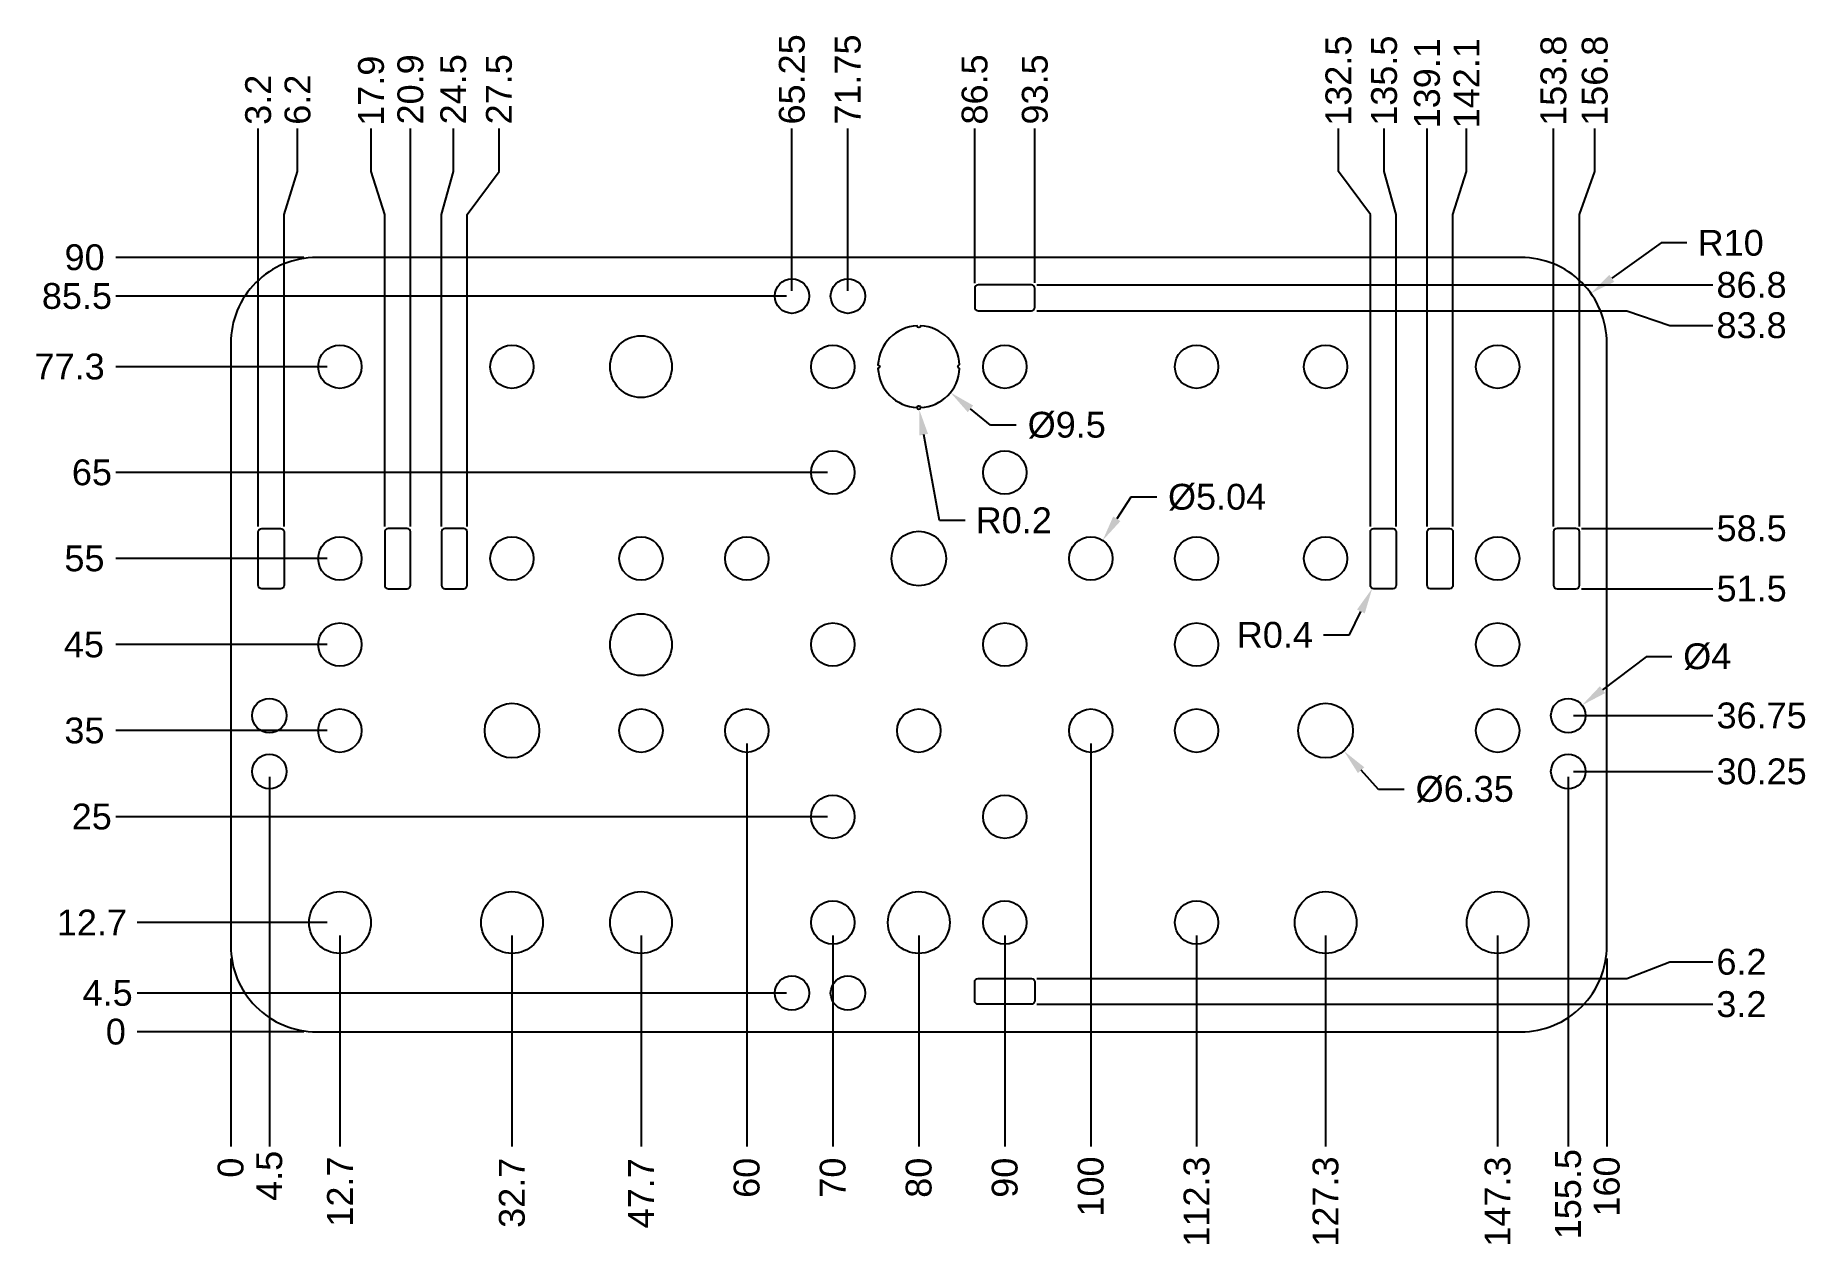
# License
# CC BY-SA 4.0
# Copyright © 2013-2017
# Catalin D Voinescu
# Model space of a CAD drawing. Header units: millimetres. Extents: x -23 to 183, y -25 to 116.
import ezdxf

# ---------------------------------------------------------------- set-up
doc = ezdxf.new("R2010")
doc.units = ezdxf.units.MM
doc.header["$PDSIZE"] = -5
doc.layers.add('Dimensions', color=7, linetype='Continuous')
doc.layers.add('Parts', color=7, linetype='Continuous')
doc.styles.get("Standard").update_dxf_attribs({"font": 'arial.ttf'})
doc.dimstyles.new('Copy of Standard', dxfattribs={"dimtxt": 3, "dimasz": 3, "dimexe": 3, "dimexo": 1.5, "dimgap": 1.5, "dimtad": 0, "dimtoh": 1, "dimdsep": 46, "dimtxsty": 'Standard', "dimcen": 0, "dimadec": 0, "dimazin": 2, "dimtfac": 1, "dimtofl": 0, "dimtmove": 0, "dimatfit": 3, "dimfxl": 1, "dimtolj": 1, "dimtzin": 0, "dimarcsym": 0})
doc.dimstyles.new('ISO-25', dxfattribs={"dimtxt": 3, "dimasz": 2.5, "dimexe": 1.25, "dimexo": 0.625, "dimtad": 0, "dimdsep": 46, "dimtxsty": 'Standard', "dimcen": 2.5, "dimadec": 0, "dimazin": 0, "dimtfac": 1, "dimtmove": 0, "dimatfit": 3, "dimfxl": 1, "dimarcsym": 0})

# ---------------------------------------------------------------- blocks, each defined once
blk = doc.blocks.new('*D37')
at = {"layer": 'Defpoints', "color": 0}
for p in [(0, 10), (0, 0), (0, -13.32)]:
    blk.add_point(p, dxfattribs=at)
at = {"layer": 'Dimensions', "color": 0, "lineweight": -2}
blk.add_line((0, 8.5), (0, -13.32), dxfattribs=at)
at = {"layer": 'Dimensions', "color": 0, "insert": (0, -15.79), "char_height": 3, "attachment_point": 5, "rotation": 90}
blk.add_mtext('\\A1;0', dxfattribs=at)
blk = doc.blocks.new('*D38')
at = {"layer": 'Defpoints', "color": 0}
for p in [(12.7, 12.7), (0, 0), (12.7, -13.32)]:
    blk.add_point(p, dxfattribs=at)
at = {"layer": 'Dimensions', "color": 0, "lineweight": -2}
blk.add_line((12.7, 11.2), (12.7, -13.32), dxfattribs=at)
at = {"layer": 'Dimensions', "color": 0, "insert": (12.7, -18.57), "char_height": 3, "attachment_point": 5, "rotation": 90}
blk.add_mtext('\\A1;12.7', dxfattribs=at)
blk = doc.blocks.new('*D39')
at = {"layer": 'Defpoints', "color": 0}
for p in [(32.7, 12.7), (0, 0), (32.7, -13.32)]:
    blk.add_point(p, dxfattribs=at)
at = {"layer": 'Dimensions', "color": 0, "lineweight": -2}
blk.add_line((32.7, 11.2), (32.7, -13.32), dxfattribs=at)
at = {"layer": 'Dimensions', "color": 0, "insert": (32.7, -18.71), "char_height": 3, "attachment_point": 5, "rotation": 90}
blk.add_mtext('\\A1;32.7', dxfattribs=at)
blk = doc.blocks.new('*D40')
at = {"layer": 'Defpoints', "color": 0}
for p in [(47.7, 12.7), (0, 0), (47.7, -13.32)]:
    blk.add_point(p, dxfattribs=at)
at = {"layer": 'Dimensions', "color": 0, "lineweight": -2}
blk.add_line((47.7, 11.2), (47.7, -13.32), dxfattribs=at)
at = {"layer": 'Dimensions', "color": 0, "insert": (47.7, -18.77), "char_height": 3, "attachment_point": 5, "rotation": 90}
blk.add_mtext('\\A1;47.7', dxfattribs=at)
blk = doc.blocks.new('*D41')
at = {"layer": 'Defpoints', "color": 0}
for p in [(60, 35), (0, 0), (60, -13.32)]:
    blk.add_point(p, dxfattribs=at)
at = {"layer": 'Dimensions', "color": 0, "lineweight": -2}
blk.add_line((60, 33.5), (60, -13.32), dxfattribs=at)
at = {"layer": 'Dimensions', "color": 0, "insert": (60, -16.97), "char_height": 3, "attachment_point": 5, "rotation": 90}
blk.add_mtext('\\A1;60', dxfattribs=at)
blk = doc.blocks.new('*D42')
at = {"layer": 'Defpoints', "color": 0}
for p in [(70, 12.7), (0, 0), (70, -13.32)]:
    blk.add_point(p, dxfattribs=at)
at = {"layer": 'Dimensions', "color": 0, "lineweight": -2}
blk.add_line((70, 11.2), (70, -13.32), dxfattribs=at)
at = {"layer": 'Dimensions', "color": 0, "insert": (70, -16.95), "char_height": 3, "attachment_point": 5, "rotation": 90}
blk.add_mtext('\\A1;70', dxfattribs=at)
blk = doc.blocks.new('*D43')
at = {"layer": 'Defpoints', "color": 0}
for p in [(80, 12.7), (0, 0), (80, -13.32)]:
    blk.add_point(p, dxfattribs=at)
at = {"layer": 'Dimensions', "color": 0, "lineweight": -2}
blk.add_line((80, 11.2), (80, -13.32), dxfattribs=at)
at = {"layer": 'Dimensions', "color": 0, "insert": (80, -16.96), "char_height": 3, "attachment_point": 5, "rotation": 90}
blk.add_mtext('\\A1;80', dxfattribs=at)
blk = doc.blocks.new('*D44')
at = {"layer": 'Defpoints', "color": 0}
for p in [(90, 12.7), (0, 0), (90, -13.32)]:
    blk.add_point(p, dxfattribs=at)
at = {"layer": 'Dimensions', "color": 0, "lineweight": -2}
blk.add_line((90, 11.2), (90, -13.32), dxfattribs=at)
at = {"layer": 'Dimensions', "color": 0, "insert": (90, -16.96), "char_height": 3, "attachment_point": 5, "rotation": 90}
blk.add_mtext('\\A1;90', dxfattribs=at)
blk = doc.blocks.new('*D45')
at = {"layer": 'Defpoints', "color": 0}
for p in [(112.3, 12.7), (0, 0), (112.3, -13.32)]:
    blk.add_point(p, dxfattribs=at)
at = {"layer": 'Dimensions', "color": 0, "lineweight": -2}
blk.add_line((112.3, 11.2), (112.3, -13.32), dxfattribs=at)
at = {"layer": 'Dimensions', "color": 0, "insert": (112.3, -19.73), "char_height": 3, "attachment_point": 5, "rotation": 90}
blk.add_mtext('\\A1;112.3', dxfattribs=at)
blk = doc.blocks.new('*D46')
at = {"layer": 'Defpoints', "color": 0}
for p in [(127.3, 12.7), (0, 0), (127.3, -13.32)]:
    blk.add_point(p, dxfattribs=at)
at = {"layer": 'Dimensions', "color": 0, "lineweight": -2}
blk.add_line((127.3, 11.2), (127.3, -13.32), dxfattribs=at)
at = {"layer": 'Dimensions', "color": 0, "insert": (127.3, -19.73), "char_height": 3, "attachment_point": 5, "rotation": 90}
blk.add_mtext('\\A1;127.3', dxfattribs=at)
blk = doc.blocks.new('*D47')
at = {"layer": 'Defpoints', "color": 0}
for p in [(147.3, 12.7), (0, 0), (147.3, -13.32)]:
    blk.add_point(p, dxfattribs=at)
at = {"layer": 'Dimensions', "color": 0, "lineweight": -2}
blk.add_line((147.3, 11.2), (147.3, -13.32), dxfattribs=at)
at = {"layer": 'Dimensions', "color": 0, "insert": (147.3, -19.73), "char_height": 3, "attachment_point": 5, "rotation": 90}
blk.add_mtext('\\A1;147.3', dxfattribs=at)
blk = doc.blocks.new('*D48')
at = {"layer": 'Defpoints', "color": 0}
for p in [(100, 35), (0, 0), (100, -13.32)]:
    blk.add_point(p, dxfattribs=at)
at = {"layer": 'Dimensions', "color": 0, "lineweight": -2}
blk.add_line((100, 33.5), (100, -13.32), dxfattribs=at)
at = {"layer": 'Dimensions', "color": 0, "insert": (100, -17.98), "char_height": 3, "attachment_point": 5, "rotation": 90}
blk.add_mtext('\\A1;100', dxfattribs=at)
blk = doc.blocks.new('*D49')
at = {"layer": 'Defpoints', "color": 0}
for p in [(160, 10), (0, 0), (160, -13.32)]:
    blk.add_point(p, dxfattribs=at)
at = {"layer": 'Dimensions', "color": 0, "lineweight": -2}
blk.add_line((160, 8.5), (160, -13.32), dxfattribs=at)
at = {"layer": 'Dimensions', "color": 0, "insert": (160, -17.98), "char_height": 3, "attachment_point": 5, "rotation": 90}
blk.add_mtext('\\A1;160', dxfattribs=at)
blk = doc.blocks.new('*D50')
at = {"layer": 'Defpoints', "color": 0}
for p in [(-13.35, 90), (10, 90), (0, 0)]:
    blk.add_point(p, dxfattribs=at)
at = {"layer": 'Dimensions', "color": 0, "lineweight": -2}
blk.add_line((8.5, 90), (-13.35, 90), dxfattribs=at)
at = {"layer": 'Dimensions', "color": 0, "insert": (-16.99, 90), "char_height": 3, "attachment_point": 5}
blk.add_mtext('\\A1;90', dxfattribs=at)
blk = doc.blocks.new('*D51')
at = {"layer": 'Defpoints', "color": 0}
for p in [(-13.35, 77.3), (12.7, 77.3), (0, 0)]:
    blk.add_point(p, dxfattribs=at)
at = {"layer": 'Dimensions', "color": 0, "lineweight": -2}
blk.add_line((11.2, 77.3), (-13.35, 77.3), dxfattribs=at)
at = {"layer": 'Dimensions', "color": 0, "insert": (-18.73, 77.3), "char_height": 3, "attachment_point": 5}
blk.add_mtext('\\A1;77.3', dxfattribs=at)
blk = doc.blocks.new('*D52')
at = {"layer": 'Defpoints', "color": 0}
for p in [(-13.35, 55), (12.7, 55), (0, 0)]:
    blk.add_point(p, dxfattribs=at)
at = {"layer": 'Dimensions', "color": 0, "lineweight": -2}
blk.add_line((11.2, 55), (-13.35, 55), dxfattribs=at)
at = {"layer": 'Dimensions', "color": 0, "insert": (-17.01, 55), "char_height": 3, "attachment_point": 5}
blk.add_mtext('\\A1;55', dxfattribs=at)
blk = doc.blocks.new('*D53')
at = {"layer": 'Defpoints', "color": 0}
for p in [(-13.35, 45), (12.7, 45), (0, 0)]:
    blk.add_point(p, dxfattribs=at)
at = {"layer": 'Dimensions', "color": 0, "lineweight": -2}
blk.add_line((11.2, 45), (-13.35, 45), dxfattribs=at)
at = {"layer": 'Dimensions', "color": 0, "insert": (-17.07, 45), "char_height": 3, "attachment_point": 5}
blk.add_mtext('\\A1;45', dxfattribs=at)
blk = doc.blocks.new('*D54')
at = {"layer": 'Defpoints', "color": 0}
for p in [(-13.35, 35), (12.7, 35), (0, 0)]:
    blk.add_point(p, dxfattribs=at)
at = {"layer": 'Dimensions', "color": 0, "lineweight": -2}
blk.add_line((11.2, 35), (-13.35, 35), dxfattribs=at)
at = {"layer": 'Dimensions', "color": 0, "insert": (-17.01, 35), "char_height": 3, "attachment_point": 5}
blk.add_mtext('\\A1;35', dxfattribs=at)
blk = doc.blocks.new('*D55')
at = {"layer": 'Defpoints', "color": 0}
for p in [(-10.89, 12.7), (12.7, 12.7), (0, 0)]:
    blk.add_point(p, dxfattribs=at)
at = {"layer": 'Dimensions', "color": 0, "lineweight": -2}
blk.add_line((11.2, 12.7), (-10.89, 12.7), dxfattribs=at)
at = {"layer": 'Dimensions', "color": 0, "insert": (-16.14, 12.7), "char_height": 3, "attachment_point": 5}
blk.add_mtext('\\A1;12.7', dxfattribs=at)
blk = doc.blocks.new('*D56')
at = {"layer": 'Defpoints', "color": 0}
for p in [(-10.89, 0), (0, 0), (10, 0)]:
    blk.add_point(p, dxfattribs=at)
at = {"layer": 'Dimensions', "color": 0, "lineweight": -2}
blk.add_line((8.5, 0), (-10.89, 0), dxfattribs=at)
at = {"layer": 'Dimensions', "color": 0, "insert": (-13.36, 0), "char_height": 3, "attachment_point": 5}
blk.add_mtext('\\A1;0', dxfattribs=at)
blk = doc.blocks.new('*D60')
at = {"layer": 'Defpoints', "color": 0}
for p in [(158.6, 104.99), (156.8, 58.1), (0, 0)]:
    blk.add_point(p, dxfattribs=at)
at = {"layer": 'Dimensions', "color": 0, "lineweight": -2}
for p, q in [((158.6, 99.99), (158.6, 104.99)), ((156.8, 94.99), (158.6, 99.99)), ((156.8, 58.72), (156.8, 94.99))]:
    blk.add_line(p, q, dxfattribs=at)
at = {"layer": 'Dimensions', "color": 0, "insert": (158.6, 110.53), "char_height": 3, "attachment_point": 5, "rotation": 90}
blk.add_mtext('156.8', dxfattribs=at)
blk = doc.blocks.new('*D61')
at = {"layer": 'Defpoints', "color": 0}
for p in [(153.8, 104.99), (153.8, 58.1), (0, 0)]:
    blk.add_point(p, dxfattribs=at)
at = {"layer": 'Dimensions', "color": 0, "lineweight": -2}
blk.add_line((153.8, 58.72), (153.8, 104.99), dxfattribs=at)
at = {"layer": 'Dimensions', "color": 0, "insert": (153.8, 110.53), "char_height": 3, "attachment_point": 5, "rotation": 90}
blk.add_mtext('153.8', dxfattribs=at)
blk = doc.blocks.new('*D66')
at = {"layer": 'Defpoints', "color": 0}
for p in [(3.2, 104.99), (3.2, 58.1), (0, 0)]:
    blk.add_point(p, dxfattribs=at)
at = {"layer": 'Dimensions', "color": 0, "lineweight": -2}
blk.add_line((3.2, 58.72), (3.2, 104.99), dxfattribs=at)
at = {"layer": 'Dimensions', "color": 0, "insert": (3.2, 108.32), "char_height": 3, "attachment_point": 5, "rotation": 90}
blk.add_mtext('3.2', dxfattribs=at)
blk = doc.blocks.new('*D67')
at = {"layer": 'Defpoints', "color": 0}
for p in [(7.78, 104.99), (6.2, 58.1), (0, 0)]:
    blk.add_point(p, dxfattribs=at)
at = {"layer": 'Dimensions', "color": 0, "lineweight": -2}
for p, q in [((7.78, 99.99), (7.78, 104.99)), ((6.2, 94.99), (7.78, 99.99)), ((6.2, 58.72), (6.2, 94.99))]:
    blk.add_line(p, q, dxfattribs=at)
at = {"layer": 'Dimensions', "color": 0, "insert": (7.78, 108.33), "char_height": 3, "attachment_point": 5, "rotation": 90}
blk.add_mtext('6.2', dxfattribs=at)
blk = doc.blocks.new('*D68')
at = {"layer": 'Defpoints', "color": 0}
for p in [(16.33, 104.99), (17.9, 58.1), (0, 0)]:
    blk.add_point(p, dxfattribs=at)
at = {"layer": 'Dimensions', "color": 0, "lineweight": -2}
for p, q in [((16.33, 99.99), (16.33, 104.99)), ((17.9, 94.99), (16.33, 99.99)), ((17.9, 58.72), (17.9, 94.99))]:
    blk.add_line(p, q, dxfattribs=at)
at = {"layer": 'Dimensions', "color": 0, "insert": (16.33, 109.37), "char_height": 3, "attachment_point": 5, "rotation": 90}
blk.add_mtext('17.9', dxfattribs=at)
blk = doc.blocks.new('*D69')
at = {"layer": 'Defpoints', "color": 0}
for p in [(20.9, 104.99), (20.9, 58.1), (0, 0)]:
    blk.add_point(p, dxfattribs=at)
at = {"layer": 'Dimensions', "color": 0, "lineweight": -2}
blk.add_line((20.9, 58.73), (20.9, 104.99), dxfattribs=at)
at = {"layer": 'Dimensions', "color": 0, "insert": (20.9, 109.53), "char_height": 3, "attachment_point": 5, "rotation": 90}
blk.add_mtext('20.9', dxfattribs=at)
blk = doc.blocks.new('*D70')
at = {"layer": 'Defpoints', "color": 0}
for p in [(25.89, 104.99), (24.5, 58.1), (0, 0)]:
    blk.add_point(p, dxfattribs=at)
at = {"layer": 'Dimensions', "color": 0, "lineweight": -2}
for p, q in [((25.89, 99.99), (25.89, 104.99)), ((24.5, 94.99), (25.89, 99.99)), ((24.5, 58.73), (24.5, 94.99))]:
    blk.add_line(p, q, dxfattribs=at)
at = {"layer": 'Dimensions', "color": 0, "insert": (25.89, 109.54), "char_height": 3, "attachment_point": 5, "rotation": 90}
blk.add_mtext('24.5', dxfattribs=at)
blk = doc.blocks.new('*D71')
at = {"layer": 'Defpoints', "color": 0}
for p in [(31.2, 104.99), (27.5, 58.1), (0, 0)]:
    blk.add_point(p, dxfattribs=at)
at = {"layer": 'Dimensions', "color": 0, "lineweight": -2}
for p, q in [((31.2, 99.99), (31.2, 104.99)), ((27.5, 94.99), (31.2, 99.99)), ((27.5, 58.72), (27.5, 94.99))]:
    blk.add_line(p, q, dxfattribs=at)
at = {"layer": 'Dimensions', "color": 0, "insert": (31.2, 109.54), "char_height": 3, "attachment_point": 5, "rotation": 90}
blk.add_mtext('27.5', dxfattribs=at)
blk = doc.blocks.new('*D72')
at = {"layer": 'Defpoints', "color": 0}
for p in [(-13.35, 65), (70, 65), (0, 0)]:
    blk.add_point(p, dxfattribs=at)
at = {"layer": 'Dimensions', "color": 0, "lineweight": -2}
blk.add_line((69.38, 65), (-13.35, 65), dxfattribs=at)
at = {"layer": 'Dimensions', "color": 0, "insert": (-16.14, 65), "char_height": 3, "attachment_point": 5}
blk.add_mtext('65', dxfattribs=at)
blk = doc.blocks.new('*D73')
at = {"layer": 'Defpoints', "color": 0}
for p in [(-13.35, 25), (70, 25), (0, 0)]:
    blk.add_point(p, dxfattribs=at)
at = {"layer": 'Dimensions', "color": 0, "lineweight": -2}
blk.add_line((69.38, 25), (-13.35, 25), dxfattribs=at)
at = {"layer": 'Dimensions', "color": 0, "insert": (-16.16, 25), "char_height": 3, "attachment_point": 5}
blk.add_mtext('25', dxfattribs=at)
blk = doc.blocks.new('*D74')
at = {"layer": 'Defpoints', "color": 0}
for p in [(156.4, 58.5), (172.3, 58.5), (0, 0)]:
    blk.add_point(p, dxfattribs=at)
at = {"layer": 'Dimensions', "color": 0, "lineweight": -2}
blk.add_line((157.03, 58.5), (172.3, 58.5), dxfattribs=at)
at = {"layer": 'Dimensions', "color": 0, "insert": (176.83, 58.5), "char_height": 3, "attachment_point": 5}
blk.add_mtext('58.5', dxfattribs=at)
blk = doc.blocks.new('*D75')
at = {"layer": 'Defpoints', "color": 0}
for p in [(156.4, 51.5), (172.3, 51.5), (0, 0)]:
    blk.add_point(p, dxfattribs=at)
at = {"layer": 'Dimensions', "color": 0, "lineweight": -2}
blk.add_line((157.03, 51.5), (172.3, 51.5), dxfattribs=at)
at = {"layer": 'Dimensions', "color": 0, "insert": (176.83, 51.5), "char_height": 3, "attachment_point": 5}
blk.add_mtext('51.5', dxfattribs=at)
blk = doc.blocks.new('*D76')
at = {"layer": 'Defpoints', "color": 0}
for p in [(155.5, 36.75), (172.3, 36.75), (0, 0)]:
    blk.add_point(p, dxfattribs=at)
at = {"layer": 'Dimensions', "color": 0, "lineweight": -2}
blk.add_line((156.12, 36.75), (172.3, 36.75), dxfattribs=at)
at = {"layer": 'Dimensions', "color": 0, "insert": (177.99, 36.75), "char_height": 3, "attachment_point": 5}
blk.add_mtext('36.75', dxfattribs=at)
blk = doc.blocks.new('*D77')
at = {"layer": 'Defpoints', "color": 0}
for p in [(155.5, 30.25), (172.3, 30.25), (0, 0)]:
    blk.add_point(p, dxfattribs=at)
at = {"layer": 'Dimensions', "color": 0, "lineweight": -2}
blk.add_line((156.12, 30.25), (172.3, 30.25), dxfattribs=at)
at = {"layer": 'Dimensions', "color": 0, "insert": (177.99, 30.25), "char_height": 3, "attachment_point": 5}
blk.add_mtext('30.25', dxfattribs=at)
blk = doc.blocks.new('*D78')
at = {"layer": 'Defpoints', "color": 0}
for p in [(65.25, 104.99), (65.25, 85.5), (0, 0)]:
    blk.add_point(p, dxfattribs=at)
at = {"layer": 'Dimensions', "color": 0, "lineweight": -2}
blk.add_line((65.25, 86.12), (65.25, 104.99), dxfattribs=at)
at = {"layer": 'Dimensions', "color": 0, "insert": (65.25, 110.69), "char_height": 3, "attachment_point": 5, "rotation": 90}
blk.add_mtext('65.25', dxfattribs=at)
blk = doc.blocks.new('*D79')
at = {"layer": 'Defpoints', "color": 0}
for p in [(71.75, 104.99), (71.75, 85.5), (0, 0)]:
    blk.add_point(p, dxfattribs=at)
at = {"layer": 'Dimensions', "color": 0, "lineweight": -2}
blk.add_line((71.75, 86.12), (71.75, 104.99), dxfattribs=at)
at = {"layer": 'Dimensions', "color": 0, "insert": (71.75, 110.67), "char_height": 3, "attachment_point": 5, "rotation": 90}
blk.add_mtext('71.75', dxfattribs=at)
blk = doc.blocks.new('*D80')
at = {"layer": 'Defpoints', "color": 0}
for p in [(86.5, 104.99), (86.5, 86.4), (0, 0)]:
    blk.add_point(p, dxfattribs=at)
at = {"layer": 'Dimensions', "color": 0, "lineweight": -2}
blk.add_line((86.5, 87.02), (86.5, 104.99), dxfattribs=at)
at = {"layer": 'Dimensions', "color": 0, "insert": (86.5, 109.52), "char_height": 3, "attachment_point": 5, "rotation": 90}
blk.add_mtext('86.5', dxfattribs=at)
blk = doc.blocks.new('*D81')
at = {"layer": 'Defpoints', "color": 0}
for p in [(93.5, 104.99), (93.5, 86.4), (0, 0)]:
    blk.add_point(p, dxfattribs=at)
at = {"layer": 'Dimensions', "color": 0, "lineweight": -2}
blk.add_line((93.5, 87.03), (93.5, 104.99), dxfattribs=at)
at = {"layer": 'Dimensions', "color": 0, "insert": (93.5, 109.52), "char_height": 3, "attachment_point": 5, "rotation": 90}
blk.add_mtext('93.5', dxfattribs=at)
blk = doc.blocks.new('*D85')
at = {"layer": 'Defpoints', "color": 0}
for p in [(4.5, 30.25), (0, 0), (4.5, -13.32)]:
    blk.add_point(p, dxfattribs=at)
at = {"layer": 'Dimensions', "color": 0, "lineweight": -2}
blk.add_line((4.5, 29.62), (4.5, -13.32), dxfattribs=at)
at = {"layer": 'Dimensions', "color": 0, "insert": (4.5, -16.74), "char_height": 3, "attachment_point": 5, "rotation": 90}
blk.add_mtext('4.5', dxfattribs=at)
blk = doc.blocks.new('*D86')
at = {"layer": 'Defpoints', "color": 0}
for p in [(93.1, 86.8), (172.3, 86.8), (0, 0)]:
    blk.add_point(p, dxfattribs=at)
at = {"layer": 'Dimensions', "color": 0, "lineweight": -2}
blk.add_line((93.73, 86.8), (172.3, 86.8), dxfattribs=at)
at = {"layer": 'Dimensions', "color": 0, "insert": (176.82, 86.8), "char_height": 3, "attachment_point": 5}
blk.add_mtext('86.8', dxfattribs=at)
blk = doc.blocks.new('*D87')
at = {"layer": 'Defpoints', "color": 0}
for p in [(93.1, 83.8), (172.3, 82.1), (0, 0)]:
    blk.add_point(p, dxfattribs=at)
at = {"layer": 'Dimensions', "color": 0, "lineweight": -2}
for p, q in [((93.73, 83.8), (162.3, 83.8)), ((162.3, 83.8), (167.3, 82.1)), ((167.3, 82.1), (172.3, 82.1))]:
    blk.add_line(p, q, dxfattribs=at)
at = {"layer": 'Dimensions', "color": 0, "insert": (176.82, 82.1), "char_height": 3, "attachment_point": 5}
blk.add_mtext('83.8', dxfattribs=at)
blk = doc.blocks.new('*D88')
at = {"layer": 'Defpoints', "color": 0}
for p in [(93.1, 6.2), (172.3, 8.12), (0, 0)]:
    blk.add_point(p, dxfattribs=at)
at = {"layer": 'Dimensions', "color": 0, "lineweight": -2}
for p, q in [((93.73, 6.2), (162.3, 6.2)), ((162.3, 6.2), (167.3, 8.12)), ((167.3, 8.12), (172.3, 8.12))]:
    blk.add_line(p, q, dxfattribs=at)
at = {"layer": 'Dimensions', "color": 0, "insert": (175.65, 8.12), "char_height": 3, "attachment_point": 5}
blk.add_mtext('6.2', dxfattribs=at)
blk = doc.blocks.new('*D89')
at = {"layer": 'Defpoints', "color": 0}
for p in [(93.1, 3.2), (172.3, 3.2), (0, 0)]:
    blk.add_point(p, dxfattribs=at)
at = {"layer": 'Dimensions', "color": 0, "lineweight": -2}
blk.add_line((93.73, 3.2), (172.3, 3.2), dxfattribs=at)
at = {"layer": 'Dimensions', "color": 0, "insert": (175.64, 3.2), "char_height": 3, "attachment_point": 5}
blk.add_mtext('3.2', dxfattribs=at)
blk = doc.blocks.new('*D90')
at = {"layer": 'Defpoints', "color": 0}
for p in [(-13.35, 85.5), (65.25, 85.5), (0, 0)]:
    blk.add_point(p, dxfattribs=at)
at = {"layer": 'Dimensions', "color": 0, "lineweight": -2}
blk.add_line((64.62, 85.5), (-13.35, 85.5), dxfattribs=at)
at = {"layer": 'Dimensions', "color": 0, "insert": (-17.88, 85.5), "char_height": 3, "attachment_point": 5}
blk.add_mtext('85.5', dxfattribs=at)
blk = doc.blocks.new('*D92')
at = {"layer": 'Defpoints', "color": 0}
for p in [(-10.89, 4.5), (65.25, 4.5), (0, 0)]:
    blk.add_point(p, dxfattribs=at)
at = {"layer": 'Dimensions', "color": 0, "lineweight": -2}
blk.add_line((64.62, 4.5), (-10.89, 4.5), dxfattribs=at)
at = {"layer": 'Dimensions', "color": 0, "insert": (-14.31, 4.5), "char_height": 3, "attachment_point": 5}
blk.add_mtext('4.5', dxfattribs=at)
blk = doc.blocks.new('*D94')
at = {"layer": 'Defpoints', "color": 0}
for p in [(158.13, 85.82), (150, 80)]:
    blk.add_point(p, dxfattribs=at)
at = {"layer": 'Dimensions', "color": 0, "lineweight": -2}
for p, q in [((166.31, 91.68), (160.57, 87.57)), ((169.31, 91.68), (166.31, 91.68))]:
    blk.add_line(p, q, dxfattribs=at)
at = {"layer": 'Dimensions', "color": 0}
blk.add_solid([(160.28, 87.97), (160.86, 87.16), (158.13, 85.82)], dxfattribs=at)
at = {"layer": 'Dimensions', "color": 0, "insert": (174.39, 91.68), "char_height": 3, "attachment_point": 5}
blk.add_mtext('\\A1;R10', dxfattribs=at)
blk = doc.blocks.new('*D95')
at = {"layer": 'Defpoints', "color": 0}
for p in [(101.38, 57.11), (98.62, 52.89)]:
    blk.add_point(p, dxfattribs=at)
at = {"layer": 'Dimensions', "color": 0, "lineweight": -2}
for p, q in [((104.66, 62.13), (103.02, 59.62)), ((107.66, 62.13), (104.66, 62.13))]:
    blk.add_line(p, q, dxfattribs=at)
at = {"layer": 'Dimensions', "color": 0}
blk.add_solid([(102.6, 59.89), (103.44, 59.35), (101.38, 57.11)], dxfattribs=at)
at = {"layer": 'Dimensions', "color": 0, "insert": (114.68, 62.13), "char_height": 3, "attachment_point": 5}
blk.add_mtext('\\A1;%%c5.04', dxfattribs=at)
blk = doc.blocks.new('*D96')
at = {"layer": 'Defpoints', "color": 0}
for p in [(125.18, 37.36), (129.42, 32.64)]:
    blk.add_point(p, dxfattribs=at)
at = {"layer": 'Dimensions', "color": 0, "lineweight": -2}
for p, q in [((133.43, 28.17), (131.43, 30.41)), ((136.43, 28.17), (133.43, 28.17))]:
    blk.add_line(p, q, dxfattribs=at)
at = {"layer": 'Dimensions', "color": 0}
blk.add_solid([(131.8, 30.74), (131.05, 30.07), (129.42, 32.64)], dxfattribs=at)
at = {"layer": 'Dimensions', "color": 0, "insert": (143.47, 28.17), "char_height": 3, "attachment_point": 5}
blk.add_mtext('\\A1;%%c6.35', dxfattribs=at)
blk = doc.blocks.new('*D99')
at = {"layer": 'Defpoints', "color": 0}
for p in [(76.32, 80.3), (83.68, 74.3)]:
    blk.add_point(p, dxfattribs=at)
at = {"layer": 'Dimensions', "color": 0, "lineweight": -2}
for p, q in [((88.33, 70.5), (86, 72.4)), ((91.33, 70.5), (88.33, 70.5))]:
    blk.add_line(p, q, dxfattribs=at)
at = {"layer": 'Dimensions', "color": 0}
blk.add_solid([(86.32, 72.79), (85.69, 72.01), (83.68, 74.3)], dxfattribs=at)
at = {"layer": 'Dimensions', "color": 0, "insert": (97.2, 70.5), "char_height": 3, "attachment_point": 5}
blk.add_mtext('\\A1;%%c9.5', dxfattribs=at)
blk = doc.blocks.new('*D100')
at = {"layer": 'Defpoints', "color": 0}
for p in [(80, 72.55), (80.04, 72.35)]:
    blk.add_point(p, dxfattribs=at)
at = {"layer": 'Dimensions', "color": 0, "lineweight": -2}
for p, q in [((82.39, 59.43), (80.57, 69.4)), ((85.39, 59.43), (82.39, 59.43))]:
    blk.add_line(p, q, dxfattribs=at)
blk.add_arc((80, 72.55), 0.2, 100.3403, 1.2063, dxfattribs=at)
at = {"layer": 'Dimensions', "color": 0}
blk.add_solid([(81.07, 69.49), (80.08, 69.31), (80.04, 72.35)], dxfattribs=at)
at = {"layer": 'Dimensions', "color": 0, "insert": (91.04, 59.43), "char_height": 3, "attachment_point": 5}
blk.add_mtext('\\A1;R0.2', dxfattribs=at)
blk = doc.blocks.new('*D101')
at = {"layer": 'Defpoints', "color": 0}
for p in [(143.67, 104.99), (142.1, 58.1), (0, 0)]:
    blk.add_point(p, dxfattribs=at)
at = {"layer": 'Dimensions', "color": 0, "lineweight": -2}
for p, q in [((143.67, 99.99), (143.67, 104.99)), ((142.1, 94.99), (143.67, 99.99)), ((142.1, 58.72), (142.1, 94.99))]:
    blk.add_line(p, q, dxfattribs=at)
at = {"layer": 'Dimensions', "color": 0, "insert": (143.67, 110.24), "char_height": 3, "attachment_point": 5, "rotation": 90}
blk.add_mtext('142.1', dxfattribs=at)
blk = doc.blocks.new('*D102')
at = {"layer": 'Defpoints', "color": 0}
for p in [(139.1, 104.99), (139.1, 58.1), (0, 0)]:
    blk.add_point(p, dxfattribs=at)
at = {"layer": 'Dimensions', "color": 0, "lineweight": -2}
blk.add_line((139.1, 58.72), (139.1, 104.99), dxfattribs=at)
at = {"layer": 'Dimensions', "color": 0, "insert": (139.1, 110.24), "char_height": 3, "attachment_point": 5, "rotation": 90}
blk.add_mtext('139.1', dxfattribs=at)
blk = doc.blocks.new('*D103')
at = {"layer": 'Defpoints', "color": 0}
for p in [(134.11, 104.99), (135.5, 58.1), (0, 0)]:
    blk.add_point(p, dxfattribs=at)
at = {"layer": 'Dimensions', "color": 0, "lineweight": -2}
for p, q in [((134.11, 99.99), (134.11, 104.99)), ((135.5, 94.99), (134.11, 99.99)), ((135.5, 58.72), (135.5, 94.99))]:
    blk.add_line(p, q, dxfattribs=at)
at = {"layer": 'Dimensions', "color": 0, "insert": (134.11, 110.54), "char_height": 3, "attachment_point": 5, "rotation": 90}
blk.add_mtext('135.5', dxfattribs=at)
blk = doc.blocks.new('*D104')
at = {"layer": 'Defpoints', "color": 0}
for p in [(128.8, 104.99), (132.5, 58.1), (0, 0)]:
    blk.add_point(p, dxfattribs=at)
at = {"layer": 'Dimensions', "color": 0, "lineweight": -2}
for p, q in [((128.8, 99.99), (128.8, 104.99)), ((132.5, 94.99), (128.8, 99.99)), ((132.5, 58.72), (132.5, 94.99))]:
    blk.add_line(p, q, dxfattribs=at)
at = {"layer": 'Dimensions', "color": 0, "insert": (128.8, 110.54), "char_height": 3, "attachment_point": 5, "rotation": 90}
blk.add_mtext('132.5', dxfattribs=at)
blk = doc.blocks.new('*D105')
at = {"layer": 'Defpoints', "color": 0}
for p in [(132.72, 51.54), (132.9, 51.9)]:
    blk.add_point(p, dxfattribs=at)
at = {"layer": 'Dimensions', "color": 0, "lineweight": -2}
for p, q in [((130.06, 46.12), (131.4, 48.85)), ((127.06, 46.12), (130.06, 46.12))]:
    blk.add_line(p, q, dxfattribs=at)
at = {"layer": 'Dimensions', "color": 0}
blk.add_solid([(131.85, 48.63), (130.95, 49.07), (132.72, 51.54)], dxfattribs=at)
at = {"layer": 'Dimensions', "color": 0, "insert": (121.4, 46.12), "char_height": 3, "attachment_point": 5}
blk.add_mtext('\\A1;R0.4', dxfattribs=at)
blk = doc.blocks.new('*D108')
at = {"layer": 'Defpoints', "color": 0}
for p in [(155.5, 30.25), (0, 0), (155.5, -13.32)]:
    blk.add_point(p, dxfattribs=at)
at = {"layer": 'Dimensions', "color": 0, "lineweight": -2}
blk.add_line((155.5, 29.62), (155.5, -13.32), dxfattribs=at)
at = {"layer": 'Dimensions', "color": 0, "insert": (155.5, -18.87), "char_height": 3, "attachment_point": 5, "rotation": 90}
blk.add_mtext('155.5', dxfattribs=at)
blk = doc.blocks.new('*D109')
at = {"layer": 'Defpoints', "color": 0}
for p in [(157.1, 37.95), (153.9, 35.55)]:
    blk.add_point(p, dxfattribs=at)
at = {"layer": 'Dimensions', "color": 0, "lineweight": -2}
for p, q in [((164.56, 43.59), (159.49, 39.76)), ((167.56, 43.59), (164.56, 43.59))]:
    blk.add_line(p, q, dxfattribs=at)
at = {"layer": 'Dimensions', "color": 0}
blk.add_solid([(159.19, 40.16), (159.79, 39.36), (157.1, 37.95)], dxfattribs=at)
at = {"layer": 'Dimensions', "color": 0, "insert": (171.67, 43.59), "char_height": 3, "attachment_point": 5}
blk.add_mtext('\\A1;%%c4', dxfattribs=at)

msp = doc.modelspace()

# ---------------------------------------------------------------- linework, layer by layer
at = {"layer": 'Parts'}
for points in [[(150, 90), (10, 90, 0.4142136), (0, 80), (0, 10, 0.4142136), (10, 0), (150, 0, 0.4142136), (160, 10), (160, 80, 0.4142136)], [(93.5, 84.2), (93.5, 86.4, 0.4142136), (93.1, 86.8), (86.9, 86.8, 0.4142136), (86.5, 86.4), (86.5, 84.2, 0.4142136), (86.9, 83.8), (93.1, 83.8, 0.4142136)], [(84.746, 77.5, 0.3897567), (80.2, 82.046, -0.9791644), (79.8, 82.046, 0.3897567), (75.254, 77.5, -0.9791644), (75.254, 77.1, 0.3897567), (79.8, 72.554, -0.9791644), (80.2, 72.554, 0.3897567), (84.746, 77.1, -0.9791644)], [(5.8, 51.5), (3.6, 51.5, -0.4142136), (3.2, 51.9), (3.2, 58.1, -0.4142136), (3.6, 58.5), (5.8, 58.5, -0.4142136), (6.2, 58.1), (6.2, 51.9, -0.4142136)], [(18.3, 51.5), (20.5, 51.5, 0.4142136), (20.9, 51.9), (20.9, 58.1, 0.4142136), (20.5, 58.5), (18.3, 58.5, 0.4142136), (17.9, 58.1), (17.9, 51.9, 0.4142136)], [(24.9, 51.5), (27.1, 51.5, 0.4142136), (27.5, 51.9), (27.5, 58.1, 0.4142136), (27.1, 58.5), (24.9, 58.5, 0.4142136), (24.5, 58.1), (24.5, 51.9, 0.4142136)], [(135.1, 51.5), (132.9, 51.5, -0.4142136), (132.5, 51.9), (132.5, 58.1, -0.4142136), (132.9, 58.5), (135.1, 58.5, -0.4142136), (135.5, 58.1), (135.5, 51.9, -0.4142136)], [(141.7, 51.5), (139.5, 51.5, -0.4142136), (139.1, 51.9), (139.1, 58.1, -0.4142136), (139.5, 58.5), (141.7, 58.5, -0.4142136), (142.1, 58.1), (142.1, 51.9, -0.4142136)], [(154.2, 51.5), (156.4, 51.5, 0.4142136), (156.8, 51.9), (156.8, 58.1, 0.4142136), (156.4, 58.5), (154.2, 58.5, 0.4142136), (153.8, 58.1), (153.8, 51.9, 0.4142136)], [(93.5, 5.8), (93.5, 3.6, -0.4142136), (93.1, 3.2), (86.9, 3.2, -0.4142136), (86.5, 3.6), (86.5, 5.8, -0.4142136), (86.9, 6.2), (93.1, 6.2, -0.4142136)]]:
    msp.add_lwpolyline(points, format="xyb", close=True, dxfattribs=at)
for centre, radius in [((65.25, 85.5), 2), ((71.75, 85.5), 2), ((47.7, 77.3), 3.59), ((12.7, 77.3), 2.52), ((32.7, 77.3), 2.52), ((70, 77.3), 2.52), ((90, 77.3), 2.52), ((112.3, 77.3), 2.52), ((127.3, 77.3), 2.52), ((147.3, 77.3), 2.52), ((70, 65), 2.52), ((90, 65), 2.52), ((80, 55), 3.175), ((12.7, 55), 2.52), ((32.7, 55), 2.52), ((47.7, 55), 2.52), ((60, 55), 2.52), ((100, 55), 2.52), ((112.3, 55), 2.52), ((127.3, 55), 2.52), ((147.3, 55), 2.52), ((12.7, 45), 2.52), ((47.7, 45), 3.59), ((70, 45), 2.52), ((90, 45), 2.52), ((112.3, 45), 2.52), ((147.3, 45), 2.52), ((4.5, 36.75), 2), ((12.7, 35), 2.52), ((32.7, 35), 3.175), ((47.7, 35), 2.52), ((60, 35), 2.52), ((80, 35), 2.52), ((100, 35), 2.52), ((112.3, 35), 2.52), ((127.3, 35), 3.175), ((147.3, 35), 2.52), ((155.5, 36.75), 2), ((4.5, 30.25), 2), ((155.5, 30.25), 2), ((70, 25), 2.52), ((90, 25), 2.52), ((12.7, 12.7), 3.59), ((32.7, 12.7), 3.59), ((47.7, 12.7), 3.59), ((70, 12.7), 2.52), ((80, 12.7), 3.59), ((90, 12.7), 2.52), ((112.3, 12.7), 2.52), ((127.3, 12.7), 3.59), ((147.3, 12.7), 3.59), ((65.25, 4.5), 2), ((71.75, 4.5), 2)]:
    msp.add_circle(centre, radius, dxfattribs=at)

# ---------------------------------------------------------------- dimensions: what is measured, and where the dimension line sits
at = {"layer": 'Dimensions'}
for feature_location, offset, dtype, dimstyle, picture, middle in [((65.25, 85.5), (0, 19.487), 1, 'ISO-25', '*D78', (65.25, 110.688)), ((71.75, 85.5), (0, 19.487), 1, 'ISO-25', '*D79', (71.75, 110.667)), ((135.5, 58.1), (-1.388, 46.887), 1, 'ISO-25', '*D103', (134.112, 110.538)), ((132.5, 58.1), (-3.704, 46.887), 1, 'ISO-25', '*D104', (128.796, 110.538)), ((153.8, 58.1), (0, 46.887), 1, 'ISO-25', '*D61', (153.8, 110.531)), ((142.1, 58.1), (1.566, 46.887), 1, 'ISO-25', '*D101', (143.666, 110.238)), ((139.1, 58.1), (0, 46.887), 1, 'ISO-25', '*D102', (139.1, 110.238)), ((24.5, 58.1), (1.388, 46.887), 1, 'ISO-25', '*D70', (25.888, 109.541)), ((27.5, 58.1), (3.704, 46.887), 1, 'ISO-25', '*D71', (31.204, 109.541)), ((20.9, 58.1), (0, 46.887), 1, 'ISO-25', '*D69', (20.9, 109.533)), ((86.5, 86.4), (0, 18.587), 1, 'ISO-25', '*D80', (86.5, 109.517)), ((93.5, 86.4), (0, 18.587), 1, 'ISO-25', '*D81', (93.5, 109.515)), ((17.9, 58.1), (-1.566, 46.887), 1, 'ISO-25', '*D68', (16.334, 109.367)), ((6.2, 58.1), (1.579, 46.887), 1, 'ISO-25', '*D67', (7.779, 108.333)), ((3.2, 58.1), (0, 46.887), 1, 'ISO-25', '*D66', (3.2, 108.323)), ((10, 90), (-23.353, 0), 0, 'Copy of Standard', '*D50', (-16.994, 90)), ((93.1, 86.8), (79.2, 0), 0, 'ISO-25', '*D86', (176.822, 86.8)), ((65.25, 85.5), (-78.603, 0), 0, 'ISO-25', '*D90', (-17.883, 85.5)), ((93.1, 83.8), (79.2, -1.701), 0, 'ISO-25', '*D87', (176.822, 82.099)), ((12.7, 77.3), (-26.053, 0), 0, 'Copy of Standard', '*D51', (-18.734, 77.3)), ((70, 65), (-83.353, 0), 0, 'ISO-25', '*D72', (-16.144, 65)), ((156.4, 58.5), (15.9, 0), 0, 'ISO-25', '*D74', (176.828, 58.5)), ((12.7, 55), (-26.053, 0), 0, 'Copy of Standard', '*D52', (-17.01, 55)), ((156.4, 51.5), (15.9, 0), 0, 'ISO-25', '*D75', (176.828, 51.5)), ((12.7, 45), (-26.053, 0), 0, 'Copy of Standard', '*D53', (-17.07, 45)), ((155.5, 36.75), (16.8, 0), 0, 'ISO-25', '*D76', (177.99, 36.75)), ((12.7, 35), (-26.053, 0), 0, 'Copy of Standard', '*D54', (-17.009, 35)), ((60, 35), (0, -48.318), 1, 'Copy of Standard', '*D41', (60, -16.967)), ((100, 35), (0, -48.318), 1, 'Copy of Standard', '*D48', (100, -17.981)), ((155.5, 30.25), (16.8, 0), 0, 'ISO-25', '*D77', (177.99, 30.25)), ((4.5, 30.25), (0, -43.568), 1, 'ISO-25', '*D85', (4.5, -16.742)), ((155.5, 30.25), (0, -43.568), 1, 'ISO-25', '*D108', (155.5, -18.869)), ((70, 25), (-83.353, 0), 0, 'ISO-25', '*D73', (-16.161, 25)), ((12.7, 12.7), (-23.587, 0), 0, 'Copy of Standard', '*D55', (-16.137, 12.7)), ((12.7, 12.7), (0, -26.018), 1, 'Copy of Standard', '*D38', (12.7, -18.568)), ((32.7, 12.7), (0, -26.018), 1, 'Copy of Standard', '*D39', (32.7, -18.707)), ((47.7, 12.7), (0, -26.018), 1, 'Copy of Standard', '*D40', (47.7, -18.769)), ((70, 12.7), (0, -26.018), 1, 'Copy of Standard', '*D42', (70, -16.946)), ((80, 12.7), (0, -26.018), 1, 'Copy of Standard', '*D43', (80, -16.96)), ((90, 12.7), (0, -26.018), 1, 'Copy of Standard', '*D44', (90, -16.958)), ((112.3, 12.7), (0, -26.018), 1, 'Copy of Standard', '*D45', (112.3, -19.733)), ((127.3, 12.7), (0, -26.018), 1, 'Copy of Standard', '*D46', (127.3, -19.733)), ((147.3, 12.7), (0, -26.018), 1, 'Copy of Standard', '*D47', (147.3, -19.733)), ((0, 10), (0, -23.317975363), 1, 'Copy of Standard', '*D37', (0, -15.794475363)), ((93.1, 6.2), (79.2, 1.923), 0, 'ISO-25', '*D88', (175.646, 8.123)), ((160, 10), (0, -23.318), 1, 'Copy of Standard', '*D49', (160, -17.981)), ((65.25, 4.5), (-76.137, 0), 0, 'ISO-25', '*D92', (-14.311, 4.5)), ((93.1, 3.2), (79.2, 0), 0, 'ISO-25', '*D89', (175.635, 3.2)), ((10, 0), (-20.886933472, 0), 0, 'Copy of Standard', '*D56', (-13.363433472, 0))]:
    dim = msp.add_ordinate_dim(feature_location=feature_location, offset=offset, dtype=dtype, origin=(0, 0), dimstyle=dimstyle, dxfattribs=at)
    dim.commit()
    dim.dimension.update_dxf_attribs({"geometry": picture, "text_midpoint": middle})
dim = msp.add_ordinate_dim(feature_location=(156.8, 58.1), offset=(1.802, 46.887), dtype=1, origin=(0, 0), dimstyle='ISO-25', override={"dimtxt": 3, "dimtad": 0}, dxfattribs=at)
dim.commit()
dim.dimension.update_dxf_attribs({"geometry": '*D60', "text_midpoint": (158.602, 110.531)})
for center, mpoint, picture, middle in [((150, 80), (158.132, 85.82), '*D94', (174.387, 91.676)), ((80, 72.55), (80.036, 72.353), '*D100', (91.04, 59.43)), ((132.9, 51.9), (132.724, 51.541), '*D105', (121.401, 46.115))]:
    dim = msp.add_radius_dim(center=center, mpoint=mpoint, dimstyle='Copy of Standard', dxfattribs=at)
    dim.commit()
    dim.dimension.update_dxf_attribs({"geometry": picture, "text_midpoint": middle, "dimtype": 164})
for p1, p2, picture, middle in [((76.321, 80.304), (83.679, 74.296), '*D99', (97.198, 70.501)), ((98.621, 52.891), (101.379, 57.109), '*D95', (114.681, 62.131)), ((153.903, 35.546), (157.097, 37.954), '*D109', (171.672, 43.587)), ((125.178, 37.362), (129.422, 32.638), '*D96', (143.467, 28.175))]:
    dim = msp.add_diameter_dim_2p(p1=p1, p2=p2, dimstyle='Copy of Standard', dxfattribs=at)
    dim.commit()
    dim.dimension.update_dxf_attribs({"geometry": picture, "text_midpoint": middle, "dimtype": 163})

doc.saveas('drawing.dxf')
